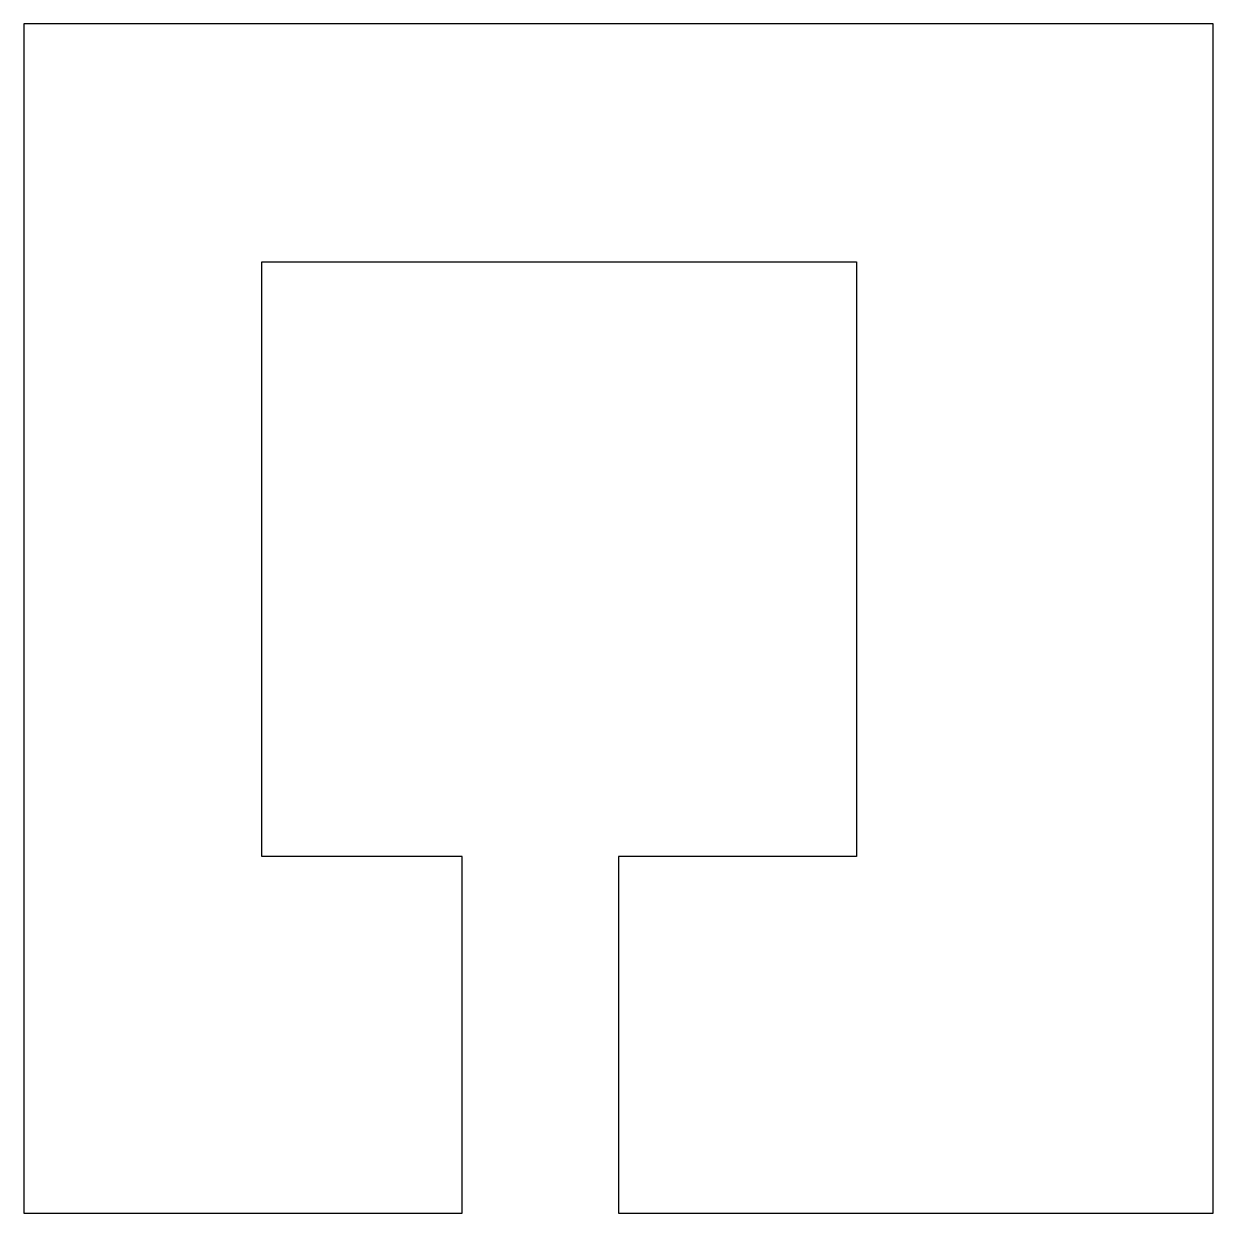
# Model space of a CAD drawing. Header units: millimetres. Extents: x -50 to 0, y -50 to 0.
import ezdxf

# ---------------------------------------------------------------- set-up
doc = ezdxf.new("R2010")
doc.units = ezdxf.units.MM
doc.layers.get('0').update_dxf_attribs({"linetype": 'CONTINUOUS'})

msp = doc.modelspace()

# ---------------------------------------------------------------- linework, layer by layer
msp.add_lwpolyline([(0, 0), (-50, 0), (-50, -50), (-31.57, -50), (-31.57, -35), (-40, -35), (-40, -10), (-15, -10), (-15, -35), (-25, -35), (-25, -50), (0, -50)], close=True)

doc.saveas('drawing.dxf')
